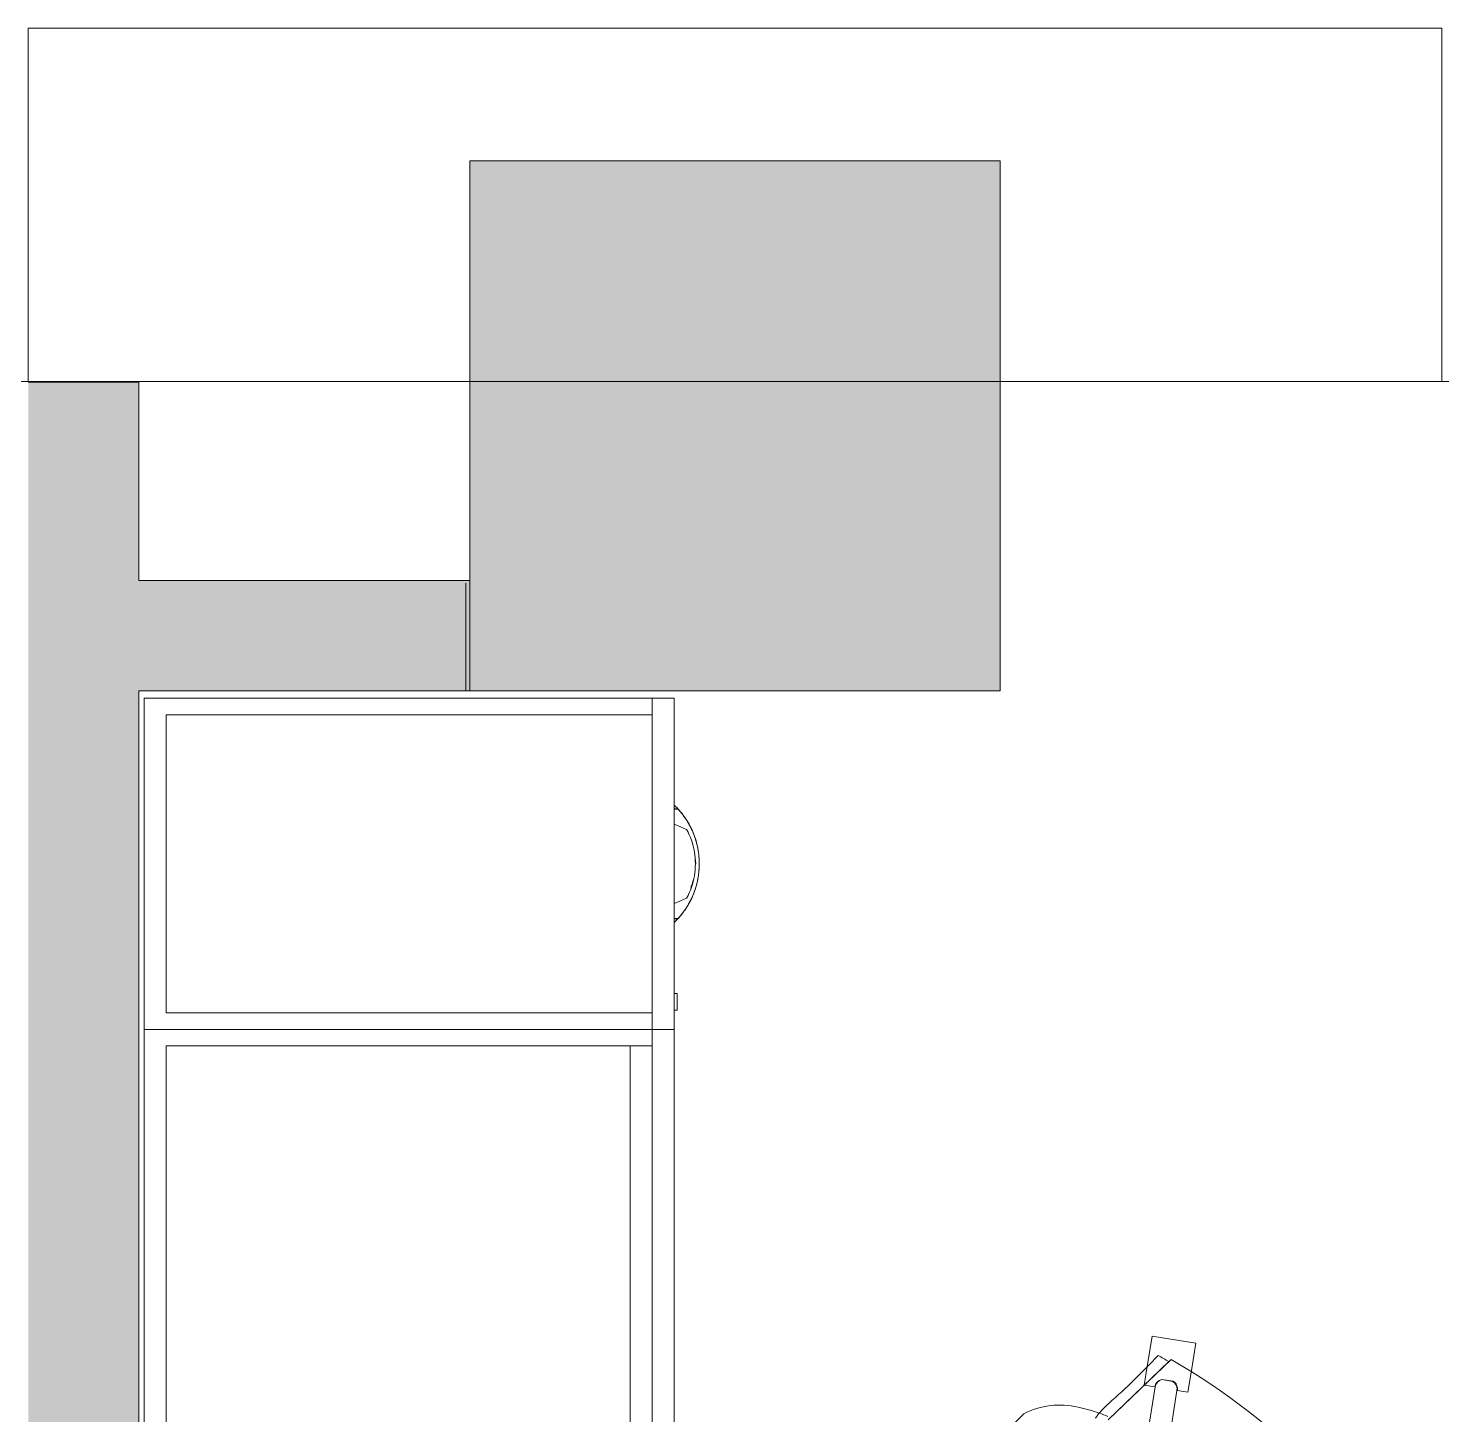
# Model space of a CAD drawing. Header units: inches. Extents: x 0 to 2535, y 0 to 2052.
# Drawn here: x 2099 to 2163, y 1988.7 to 2051.5 of the extents above; entities that cross this region are included whole.
import ezdxf

# ---------------------------------------------------------------- set-up
doc = ezdxf.new("R2010")
doc.units = ezdxf.units.IN
doc.header["$MEASUREMENT"] = 0
for name, color, linetype, lineweight in [('_700_INTERIORS', 7, 'Continuous', 9), ('A-DETL', 90, 'Continuous', 9), ('A-WALL-PATT', 111, 'Continuous', 13), ('B-CL', 7, 'Continuous', 9), ('CORE', 7, 'Continuous', 9), ('I-FURN', 30, 'Continuous', 9), ('I-FURN-PNLS', 30, 'Continuous', 9), ('I-WALL', 2, 'Continuous', 13), ('S-COLS', 52, 'Continuous', 13), ('Victor Bldg - 7th Floor_LINK_dwg', 8, 'Continuous', 9)]:
    doc.layers.add(name, color=color, linetype=linetype, lineweight=lineweight)

# ---------------------------------------------------------------- blocks, each defined once
blk = doc.blocks.new('Concrete-Rectangular-Column - 24_ x 24_-6972613-Level 07  POWER _ SIGNAL')
at = {"layer": 'S-COLS', "lineweight": 9}
blk.add_hatch(color=7, dxfattribs=at).paths.add_polyline_path([(12, -12), (12, 12), (-12, 12), (-12, -12)], flags=0)
at = {"layer": 'S-COLS', "color": 8, "lineweight": 20}
for p, q in [((12, 12), (-12, 12)), ((-12, 12), (-12, -12)), ((12, -12), (12, 12)), ((-12, -12), (12, -12))]:
    blk.add_line(p, q, dxfattribs=at)
blk = doc.blocks.new('Victor Bldg - 7th Floor_LINK_dwg-6972240-Level 07  POWER _ SIGNAL')
at = {"layer": '_700_INTERIORS'}
blk.add_line((2097.94, 2035.5), (2102.815, 2035.5), dxfattribs=at)
at = {"layer": '_700_INTERIORS', "flags": 128}
blk.add_lwpolyline([(2118.815, 2026.375), (2118.815, 2023.938), (2118.815, 2021.5)], dxfattribs=at)
at = {"layer": 'B-CL'}
blk.add_line((2143, 2021.5), (2119, 2021.5), dxfattribs=at)
at = {"layer": 'CORE', "flags": 128}
for points in [[(2119, 2035.5), (2099, 2035.5), (2099, 2051.5), (2163, 2051.5), (2163, 2035.5), (2143, 2035.5)], [(2119, 2021.5), (2119, 2045.5), (2143, 2045.5), (2143, 2021.5)]]:
    blk.add_lwpolyline(points, dxfattribs=at)
blk = doc.blocks.new('Zira Wksta 12 - Type 1-V47-Level 07  POWER _ SIGNAL')
at = {"layer": 'I-FURN'}
for p, q in [((-32.372, -59.148), (-39.824, -66.601)), ((-46.763, -67.655), (-46.047, -63.134)), ((-46.763, -67.655), (-46.161, -63.855)), ((-45.137, -63.781), (-45.775, -67.812)), ((-45.287, -64.729), (-45.775, -67.812)), ((-43.651, -66.325), (-46.501, -69.06)), ((-46.394, -68.957), (-43.651, -66.325)), ((-47.399, -68.471), (-47.257, -67.577)), ((-47.399, -68.471), (-47.257, -67.577)), ((-47.257, -67.577), (-46.78, -67.652)), ((-47.257, -67.577), (-46.78, -67.652)), ((-45.759, -67.814), (-45.282, -67.89)), ((-45.759, -67.814), (-45.282, -67.89)), ((-47.609, -69.799), (-47.399, -68.471)), ((-47.609, -69.799), (-47.399, -68.471)), ((-46.583, -68.074), (-46.075, -68.154)), ((-46.583, -68.074), (-46.075, -68.154)), ((-46.081, -68.143), (-46.575, -68.065)), ((-46.081, -68.143), (-46.575, -68.065)), ((-45.281, -67.89), (-45.415, -68.734)), ((-45.281, -67.89), (-45.415, -68.734)), ((-45.415, -68.734), (-45.633, -70.112)), ((-45.415, -68.734), (-45.633, -70.112)), ((-45.633, -70.112), (-47.609, -69.799)), ((-45.633, -70.112), (-47.609, -69.799)), ((-24, -88.896), (-24, -88.843)), ((-24, -88.843), (-24, -88.846)), ((-24, -88.848), (-24, -88.843)), ((-24, -88.843), (-24, -88.855)), ((-24, -88.896), (-24, -88.843)), ((-24, -88.843), (-24, -88.886)), ((-24, -88.846), (-24, -88.886)), ((-24, -88.876), (-24, -88.848)), ((-24, -88.855), (-24, -88.869)), ((-24, -88.869), (-24, -88.886)), ((-24, -88.896), (-24, -88.876)), ((-24, -88.886), (-24, -88.988)), ((-24, -88.886), (-24, -88.918)), ((-24, -88.886), (-24, -88.988)), ((-24, -88.988), (-24, -88.896)), ((-24, -88.941), (-24, -88.896)), ((-24, -88.988), (-24, -88.896)), ((-24, -88.918), (-24, -88.952)), ((-24, -88.988), (-24, -88.941)), ((-24, -88.952), (-24, -88.988)), ((-24.173, -89.02), (-24, -89.02)), ((-24.173, -89.02), (-24, -89.02)), ((-24.173, -89.02), (-24, -89.02)), ((-24, -89.013), (-24.167, -89.013)), ((-24, -89.013), (-24.167, -89.013)), ((-24, -89.013), (-24.167, -89.013)), ((-24, -89.02), (-24, -88.988)), ((-24, -88.988), (-24, -89.013)), ((-24, -89.02), (-24, -88.988)), ((-24, -88.988), (-24, -89.013)), ((-24, -89.02), (-24, -88.988)), ((-24, -88.988), (-24, -89.013)), ((-24, -89.02), (-24, -89.709)), ((-24, -89.361), (-24, -89.02)), ((-24, -89.02), (-24, -89.709)), ((-24, -89.361), (-24, -89.02)), ((-24, -89.02), (-24, -89.709)), ((-24, -89.361), (-24, -89.02)), ((-24, -89.709), (-24, -89.364)), ((-24, -89.709), (-24, -89.364)), ((-24, -89.709), (-24, -89.364)), ((-24.561, -89.941), (-24.281, -89.825)), ((-24.561, -89.941), (-24.281, -89.825)), ((-24.561, -89.941), (-24.281, -89.825)), ((-24.281, -89.825), (-24, -89.709)), ((-24.281, -89.825), (-24, -89.709)), ((-24.281, -89.825), (-24, -89.709)), ((-24.281, -93.175), (-24.561, -93.059)), ((-24.561, -93.059), (-24.281, -93.175)), ((-24.281, -93.175), (-24.561, -93.059)), ((-24.281, -93.175), (-24.561, -93.059)), ((-24, -93.291), (-24.281, -93.175)), ((-24.281, -93.175), (-24, -93.291)), ((-24, -93.291), (-24.281, -93.175)), ((-24, -93.291), (-24.281, -93.175)), ((-24, -93.636), (-24, -93.291)), ((-24, -93.291), (-24, -93.98)), ((-24, -93.636), (-24, -93.291)), ((-24, -93.291), (-24, -93.98)), ((-24, -93.636), (-24, -93.291)), ((-24, -93.291), (-24, -93.98)), ((-24, -93.98), (-24.173, -93.98)), ((-24, -93.98), (-24.173, -93.98)), ((-24, -93.98), (-24.173, -93.98)), ((-24.167, -93.987), (-24, -93.987)), ((-24.167, -93.987), (-24, -93.987)), ((-24.167, -93.987), (-24, -93.987)), ((-24, -93.98), (-24, -93.639)), ((-24, -93.98), (-24, -93.639)), ((-24, -93.98), (-24, -93.639)), ((-24, -94.012), (-24, -93.98)), ((-24, -94.012), (-24, -93.98)), ((-24, -94.012), (-24, -93.98)), ((-24, -93.987), (-24, -94.012)), ((-24, -93.987), (-24, -94.012)), ((-24, -93.987), (-24, -94.012)), ((-24, -94.012), (-24, -94.048)), ((-24, -94.104), (-24, -94.012)), ((-24, -94.012), (-24, -94.114)), ((-24, -94.059), (-24, -94.012)), ((-24, -94.012), (-24, -94.114)), ((-24, -94.104), (-24, -94.012)), ((-24, -94.048), (-24, -94.114)), ((-24, -94.104), (-24, -94.059)), ((-24, -94.141), (-24, -94.104)), ((-24, -94.141), (-24, -94.104)), ((-24, -94.157), (-24, -94.104)), ((-24, -94.114), (-24, -94.145)), ((-24, -94.114), (-24, -94.157)), ((-24, -94.114), (-24, -94.157)), ((-24, -94.157), (-24, -94.141)), ((-24, -94.152), (-24, -94.141)), ((-24, -94.145), (-24, -94.157)), ((-24, -94.157), (-24, -94.152))]:
    blk.add_line(p, q, dxfattribs=at)
at = {"layer": 'I-FURN', "flags": 128}
for points in [[(-24, -89.709), (-24.281, -89.825), (-24.561, -89.941)], [(-24, -89.709), (-24.281, -89.825), (-24.561, -89.941)], [(-24, -89.709), (-24.281, -89.825), (-24.561, -89.941)], [(-24.561, -93.059), (-24.281, -93.175), (-24, -93.291)], [(-24.561, -93.059), (-24.281, -93.175), (-24, -93.291)]]:
    blk.add_lwpolyline(points, dxfattribs=at)
at = {"layer": 'I-FURN'}
for centre, radius, start, end in [((-29.906, -40.669), 32.885, 210.30403, 239.69254), ((-46.139, -64.255), 3.739, 310.98565, 324.90642), ((-40.114, -57.534), 9.612, 248.50939, 251.00359), ((-25.848, -87.609), 27.198, 130.98565, 137.51182), ((-40.114, -57.534), 9.612, 251.00359, 256.95219), ((-41.464, -63.358), 3.634, 256.95219, 296.82107), ((-46.379, -67.722), 0.407, 170.16515, 239.83485), ((-46.379, -67.722), 0.407, 170.16515, 239.83485), ((-46.362, -67.719), 0.406, 171, 211.42808), ((-46.362, -67.719), 0.406, 171, 238.38014), ((-46.177, -67.748), 0.406, 283.61986, 351), ((-46.177, -67.748), 0.406, 283.61986, 351), ((-46.161, -67.756), 0.407, 282.16515, 351.83485), ((-46.161, -67.756), 0.407, 282.16515, 351.83485), ((-46.362, -67.719), 0.406, 211.42808, 238.38014), ((-29.599, -40.358), 33.165, 239.57657, 240.55224), ((-21.447, -91.5), 3.685, 137.02895, 137.70289), ((-21.447, -91.5), 3.685, 137.02895, 137.70289), ((-21.447, -91.5), 3.685, 137.02895, 137.70289), ((-21.447, -91.5), 3.685, 137.03852, 137.56704), ((-21.447, -91.5), 3.685, 137.03852, 137.56704), ((-21.447, -91.5), 3.685, 137.03852, 137.56704), ((-21.447, -91.5), 3.685, 222.29711, 222.97105), ((-21.447, -91.5), 3.685, 222.29711, 222.97105), ((-21.447, -91.5), 3.685, 222.29711, 222.97105), ((-21.447, -91.5), 3.685, 222.43296, 222.96148), ((-21.447, -91.5), 3.685, 222.43296, 222.96148), ((-21.447, -91.5), 3.685, 222.43296, 222.96148)]:
    blk.add_arc(centre, radius, start, end, dxfattribs=at)
for points in [[(-24.055, -88.896), (-24.069, -88.911), (-24.099, -88.941), (-24.129, -88.972), (-24.144, -88.988)], [(-24.055, -88.896), (-24.069, -88.911), (-24.099, -88.941), (-24.129, -88.972), (-24.144, -88.988)], [(-24.055, -88.896), (-24.069, -88.911), (-24.099, -88.941), (-24.129, -88.972), (-24.144, -88.988)], [(-24.143, -88.988), (-24.132, -88.976), (-24.11, -88.953), (-24.077, -88.918), (-24.055, -88.897), (-24.045, -88.886)], [(-24.143, -88.988), (-24.132, -88.976), (-24.11, -88.953), (-24.077, -88.918), (-24.055, -88.897), (-24.045, -88.886)], [(-24.143, -88.988), (-24.132, -88.976), (-24.11, -88.953), (-24.077, -88.918), (-24.055, -88.897), (-24.045, -88.886)], [(-24.586, -89.569), (-24.616, -89.618), (-24.644, -89.667), (-24.672, -89.717)], [(-24.586, -89.569), (-24.616, -89.618), (-24.644, -89.667), (-24.672, -89.717)], [(-24.586, -89.569), (-24.616, -89.618), (-24.644, -89.667), (-24.672, -89.717)], [(-24.167, -89.013), (-24.303, -89.162), (-24.427, -89.322), (-24.537, -89.492)], [(-24.167, -89.013), (-24.303, -89.162), (-24.427, -89.322), (-24.537, -89.492)], [(-24.167, -89.013), (-24.303, -89.162), (-24.427, -89.322), (-24.537, -89.492)], [(-24.561, -89.941), (-24.732, -90.259), (-24.969, -90.951), (-24.969, -92.05), (-24.732, -92.742), (-24.561, -93.059)], [(-24.561, -89.941), (-24.732, -90.259), (-24.969, -90.951), (-24.969, -92.05), (-24.732, -92.742), (-24.561, -93.059)], [(-24.561, -89.941), (-24.732, -90.259), (-24.969, -90.951), (-24.969, -92.05), (-24.732, -92.742), (-24.561, -93.059)], [(-24.894, -90.198), (-24.912, -90.245), (-24.929, -90.292), (-24.944, -90.34)], [(-24.894, -90.198), (-24.912, -90.245), (-24.929, -90.292), (-24.944, -90.34)], [(-24.894, -90.198), (-24.912, -90.245), (-24.929, -90.292), (-24.944, -90.34)], [(-24.856, -90.102), (-24.867, -90.127), (-24.877, -90.153), (-24.887, -90.179)], [(-24.856, -90.102), (-24.867, -90.127), (-24.877, -90.153), (-24.887, -90.179)], [(-24.856, -90.102), (-24.867, -90.127), (-24.877, -90.153), (-24.887, -90.179)], [(-24.778, -90.436), (-24.719, -90.266), (-24.647, -90.1), (-24.561, -89.941)], [(-24.778, -90.436), (-24.719, -90.266), (-24.647, -90.1), (-24.561, -89.941)], [(-24.778, -90.436), (-24.719, -90.266), (-24.647, -90.1), (-24.561, -89.941)], [(-25.075, -90.856), (-25.083, -90.898), (-25.09, -90.94), (-25.096, -90.983)], [(-25.075, -90.856), (-25.083, -90.898), (-25.09, -90.94), (-25.096, -90.983)], [(-25.075, -90.856), (-25.083, -90.898), (-25.09, -90.94), (-25.096, -90.983)], [(-25.049, -90.72), (-25.056, -90.756), (-25.064, -90.793), (-25.071, -90.829)], [(-25.049, -90.72), (-25.056, -90.756), (-25.064, -90.793), (-25.071, -90.829)], [(-25.049, -90.72), (-25.056, -90.756), (-25.064, -90.793), (-25.071, -90.829)], [(-24.91, -90.961), (-24.881, -90.783), (-24.822, -90.613), (-24.757, -90.445)], [(-24.91, -90.961), (-24.881, -90.783), (-24.822, -90.613), (-24.757, -90.445)], [(-24.91, -90.961), (-24.881, -90.783), (-24.822, -90.613), (-24.757, -90.445)], [(-25.129, -91.365), (-25.133, -91.455), (-25.132, -91.545), (-25.127, -91.634)], [(-25.129, -91.365), (-25.133, -91.455), (-25.132, -91.545), (-25.127, -91.634)], [(-25.129, -91.365), (-25.133, -91.455), (-25.132, -91.545), (-25.127, -91.634)], [(-24.91, -92.039), (-24.94, -91.861), (-24.965, -91.678), (-24.971, -91.496)], [(-24.91, -92.039), (-24.94, -91.861), (-24.965, -91.678), (-24.971, -91.496)], [(-24.91, -92.039), (-24.94, -91.861), (-24.965, -91.678), (-24.971, -91.496)], [(-24.955, -91.5), (-24.955, -91.319), (-24.949, -91.136), (-24.91, -90.961)], [(-24.955, -91.5), (-24.955, -91.319), (-24.949, -91.136), (-24.91, -90.961)], [(-24.955, -91.5), (-24.955, -91.319), (-24.949, -91.136), (-24.91, -90.961)], [(-25.129, -91.635), (-25.125, -91.763), (-25.111, -91.89), (-25.092, -92.016)], [(-25.129, -91.635), (-25.125, -91.763), (-25.111, -91.89), (-25.092, -92.016)], [(-25.129, -91.635), (-25.125, -91.763), (-25.111, -91.89), (-25.092, -92.016)], [(-25.095, -92.017), (-25.089, -92.06), (-25.082, -92.102), (-25.075, -92.144)], [(-25.095, -92.017), (-25.089, -92.06), (-25.082, -92.102), (-25.075, -92.144)], [(-25.095, -92.017), (-25.089, -92.06), (-25.082, -92.102), (-25.075, -92.144)], [(-24.778, -92.564), (-24.836, -92.393), (-24.875, -92.218), (-24.91, -92.039)], [(-24.778, -92.564), (-24.836, -92.393), (-24.875, -92.218), (-24.91, -92.039)], [(-24.778, -92.564), (-24.836, -92.393), (-24.875, -92.218), (-24.91, -92.039)], [(-25.07, -92.17), (-25.064, -92.207), (-25.056, -92.243), (-25.048, -92.28)], [(-25.07, -92.17), (-25.064, -92.207), (-25.056, -92.243), (-25.048, -92.28)], [(-25.07, -92.17), (-25.064, -92.207), (-25.056, -92.243), (-25.048, -92.28)], [(-24.945, -92.66), (-24.929, -92.708), (-24.913, -92.755), (-24.896, -92.803)], [(-24.945, -92.66), (-24.929, -92.708), (-24.913, -92.755), (-24.896, -92.803)], [(-24.945, -92.66), (-24.929, -92.708), (-24.913, -92.755), (-24.896, -92.803)], [(-24.561, -93.059), (-24.647, -92.9), (-24.719, -92.734), (-24.778, -92.564)], [(-24.561, -93.059), (-24.647, -92.9), (-24.719, -92.734), (-24.778, -92.564)], [(-24.561, -93.059), (-24.647, -92.9), (-24.719, -92.734), (-24.778, -92.564)], [(-24.887, -92.821), (-24.877, -92.847), (-24.867, -92.872), (-24.857, -92.898)], [(-24.887, -92.821), (-24.877, -92.847), (-24.867, -92.872), (-24.857, -92.898)], [(-24.887, -92.821), (-24.877, -92.847), (-24.867, -92.872), (-24.857, -92.898)], [(-24.672, -93.283), (-24.645, -93.333), (-24.614, -93.381), (-24.582, -93.428)], [(-24.672, -93.283), (-24.645, -93.333), (-24.614, -93.381), (-24.582, -93.428)], [(-24.672, -93.283), (-24.645, -93.333), (-24.614, -93.381), (-24.582, -93.428)], [(-24.537, -93.508), (-24.427, -93.678), (-24.303, -93.838), (-24.167, -93.987)], [(-24.537, -93.508), (-24.427, -93.678), (-24.303, -93.838), (-24.167, -93.987)], [(-24.537, -93.508), (-24.427, -93.678), (-24.303, -93.838), (-24.167, -93.987)], [(-24.144, -94.012), (-24.129, -94.028), (-24.099, -94.059), (-24.069, -94.089), (-24.055, -94.104)], [(-24.144, -94.012), (-24.129, -94.028), (-24.099, -94.059), (-24.069, -94.089), (-24.055, -94.104)], [(-24.144, -94.012), (-24.129, -94.028), (-24.099, -94.059), (-24.069, -94.089), (-24.055, -94.104)], [(-24.045, -94.114), (-24.055, -94.103), (-24.077, -94.082), (-24.11, -94.047), (-24.132, -94.024), (-24.143, -94.012)], [(-24.045, -94.114), (-24.055, -94.103), (-24.077, -94.082), (-24.11, -94.047), (-24.132, -94.024), (-24.143, -94.012)], [(-24.045, -94.114), (-24.055, -94.103), (-24.077, -94.082), (-24.11, -94.047), (-24.132, -94.024), (-24.143, -94.012)]]:
    blk.add_open_spline(points, degree=3, dxfattribs=at)
for points, knots in [([(-24, -88.843), (-24.001, -88.843), (-24.002, -88.844), (-24.004, -88.847), (-24.007, -88.849), (-24.009, -88.851), (-24.012, -88.855), (-24.016, -88.858), (-24.019, -88.861), (-24.023, -88.865), (-24.027, -88.869), (-24.032, -88.873), (-24.041, -88.882), (-24.048, -88.89), (-24.055, -88.896)], [0, 0, 0, 0, 0.125, 0.1875, 0.25, 0.3125, 0.375, 0.4375, 0.5, 0.5625, 0.625, 0.6875, 0.75, 1, 1, 1, 1]), ([(-24, -88.843), (-24.001, -88.843), (-24.002, -88.844), (-24.004, -88.847), (-24.007, -88.849), (-24.009, -88.851), (-24.012, -88.855), (-24.016, -88.858), (-24.019, -88.861), (-24.023, -88.865), (-24.027, -88.869), (-24.032, -88.873), (-24.041, -88.882), (-24.048, -88.89), (-24.055, -88.896)], [0, 0, 0, 0, 0.125, 0.1875, 0.25, 0.3125, 0.375, 0.4375, 0.5, 0.5625, 0.625, 0.6875, 0.75, 1, 1, 1, 1]), ([(-24, -88.843), (-24.001, -88.843), (-24.002, -88.844), (-24.004, -88.847), (-24.007, -88.849), (-24.009, -88.851), (-24.012, -88.855), (-24.016, -88.858), (-24.019, -88.861), (-24.023, -88.865), (-24.027, -88.869), (-24.032, -88.873), (-24.041, -88.882), (-24.048, -88.89), (-24.055, -88.896)], [0, 0, 0, 0, 0.125, 0.1875, 0.25, 0.3125, 0.375, 0.4375, 0.5, 0.5625, 0.625, 0.6875, 0.75, 1, 1, 1, 1]), ([(-24.045, -88.886), (-24.039, -88.881), (-24.031, -88.873), (-24.021, -88.863), (-24.016, -88.858), (-24.012, -88.854), (-24.009, -88.851), (-24.007, -88.849), (-24.004, -88.847), (-24.003, -88.845), (-24.001, -88.844), (-24, -88.843), (-24, -88.843)], [0, 0, 0, 0, 0.25, 0.375, 0.5, 0.5625, 0.625, 0.6875, 0.75, 0.8125, 0.875, 1, 1, 1, 1]), ([(-24.045, -88.886), (-24.039, -88.881), (-24.031, -88.873), (-24.021, -88.863), (-24.016, -88.858), (-24.012, -88.854), (-24.009, -88.851), (-24.007, -88.849), (-24.004, -88.847), (-24.003, -88.845), (-24.001, -88.844), (-24, -88.843), (-24, -88.843)], [0, 0, 0, 0, 0.25, 0.375, 0.5, 0.5625, 0.625, 0.6875, 0.75, 0.8125, 0.875, 1, 1, 1, 1]), ([(-24.045, -88.886), (-24.039, -88.881), (-24.031, -88.873), (-24.021, -88.863), (-24.016, -88.858), (-24.012, -88.854), (-24.009, -88.851), (-24.007, -88.849), (-24.004, -88.847), (-24.003, -88.845), (-24.001, -88.844), (-24, -88.843), (-24, -88.843)], [0, 0, 0, 0, 0.25, 0.375, 0.5, 0.5625, 0.625, 0.6875, 0.75, 0.8125, 0.875, 1, 1, 1, 1]), ([(-24.173, -93.98), (-24.325, -93.813), (-24.599, -93.45), (-24.903, -92.839), (-25.09, -92.181), (-25.174, -91.273), (-25.004, -90.364), (-24.598, -89.55), (-24.325, -89.187), (-24.173, -89.02)], [0, 0, 0, 0, 0.125, 0.25, 0.375, 0.5, 0.75, 0.875, 1, 1, 1, 1]), ([(-24.173, -93.98), (-24.325, -93.813), (-24.599, -93.45), (-24.903, -92.839), (-25.09, -92.181), (-25.174, -91.273), (-25.004, -90.364), (-24.598, -89.55), (-24.325, -89.187), (-24.173, -89.02)], [0, 0, 0, 0, 0.125, 0.25, 0.375, 0.5, 0.75, 0.875, 1, 1, 1, 1]), ([(-24.173, -93.98), (-24.325, -93.813), (-24.599, -93.45), (-24.903, -92.839), (-25.09, -92.181), (-25.174, -91.273), (-25.004, -90.364), (-24.598, -89.55), (-24.325, -89.187), (-24.173, -89.02)], [0, 0, 0, 0, 0.125, 0.25, 0.375, 0.5, 0.75, 0.875, 1, 1, 1, 1]), ([(-24.672, -89.717), (-24.727, -89.817), (-24.79, -89.945), (-24.846, -90.076), (-24.856, -90.102)], [0.15929421, 0.15929421, 0.15929421, 0.15929421, 0.22222222, 0.23760808, 0.23760808, 0.23760808, 0.23760808]), ([(-24.672, -89.717), (-24.727, -89.817), (-24.79, -89.945), (-24.846, -90.076), (-24.856, -90.102)], [0.15929421, 0.15929421, 0.15929421, 0.15929421, 0.22222222, 0.23760808, 0.23760808, 0.23760808, 0.23760808]), ([(-24.672, -89.717), (-24.727, -89.817), (-24.79, -89.945), (-24.846, -90.076), (-24.856, -90.102)], [0.15929421, 0.15929421, 0.15929421, 0.15929421, 0.22222222, 0.23760808, 0.23760808, 0.23760808, 0.23760808]), ([(-24.945, -90.34), (-24.973, -90.425), (-25.009, -90.551), (-25.04, -90.679), (-25.049, -90.72)], [0.28408999, 0.28408999, 0.28408999, 0.28408999, 0.33333333, 0.35626869, 0.35626869, 0.35626869, 0.35626869]), ([(-24.945, -90.34), (-24.973, -90.425), (-25.009, -90.551), (-25.04, -90.679), (-25.049, -90.72)], [0.28408999, 0.28408999, 0.28408999, 0.28408999, 0.33333333, 0.35626869, 0.35626869, 0.35626869, 0.35626869]), ([(-24.945, -90.34), (-24.973, -90.425), (-25.009, -90.551), (-25.04, -90.679), (-25.049, -90.72)], [0.28408999, 0.28408999, 0.28408999, 0.28408999, 0.33333333, 0.35626869, 0.35626869, 0.35626869, 0.35626869]), ([(-25.096, -90.982), (-25.106, -91.054), (-25.12, -91.181), (-25.127, -91.308), (-25.128, -91.364)], [0.40506916, 0.40506916, 0.40506916, 0.40506916, 0.44444444, 0.47528072, 0.47528072, 0.47528072, 0.47528072]), ([(-25.096, -90.982), (-25.106, -91.054), (-25.12, -91.181), (-25.127, -91.308), (-25.128, -91.364)], [0.40506916, 0.40506916, 0.40506916, 0.40506916, 0.44444444, 0.47528072, 0.47528072, 0.47528072, 0.47528072]), ([(-25.096, -90.982), (-25.106, -91.054), (-25.12, -91.181), (-25.127, -91.308), (-25.128, -91.364)], [0.40506916, 0.40506916, 0.40506916, 0.40506916, 0.44444444, 0.47528072, 0.47528072, 0.47528072, 0.47528072]), ([(-25.049, -92.28), (-25.04, -92.321), (-25.009, -92.448), (-24.976, -92.577), (-24.951, -92.663)], [0.6437238, 0.6437238, 0.6437238, 0.6437238, 0.66666667, 0.71588521, 0.71588521, 0.71588521, 0.71588521]), ([(-25.049, -92.28), (-25.04, -92.321), (-25.009, -92.448), (-24.976, -92.577), (-24.951, -92.663)], [0.6437238, 0.6437238, 0.6437238, 0.6437238, 0.66666667, 0.71588521, 0.71588521, 0.71588521, 0.71588521]), ([(-25.049, -92.28), (-25.04, -92.321), (-25.009, -92.448), (-24.976, -92.577), (-24.951, -92.663)], [0.6437238, 0.6437238, 0.6437238, 0.6437238, 0.66666667, 0.71588521, 0.71588521, 0.71588521, 0.71588521]), ([(-24.857, -92.898), (-24.808, -93.017), (-24.751, -93.149), (-24.678, -93.27), (-24.671, -93.282)], [0.76237976, 0.76237976, 0.76237976, 0.76237976, 0.83333333, 0.84063549, 0.84063549, 0.84063549, 0.84063549]), ([(-24.857, -92.898), (-24.808, -93.017), (-24.751, -93.149), (-24.678, -93.27), (-24.671, -93.282)], [0.76237976, 0.76237976, 0.76237976, 0.76237976, 0.83333333, 0.84063549, 0.84063549, 0.84063549, 0.84063549]), ([(-24.857, -92.898), (-24.808, -93.017), (-24.751, -93.149), (-24.678, -93.27), (-24.671, -93.282)], [0.76237976, 0.76237976, 0.76237976, 0.76237976, 0.83333333, 0.84063549, 0.84063549, 0.84063549, 0.84063549]), ([(-24.055, -94.104), (-24.048, -94.11), (-24.039, -94.119), (-24.029, -94.129), (-24.023, -94.135), (-24.019, -94.139), (-24.016, -94.142), (-24.012, -94.145), (-24.009, -94.149), (-24.007, -94.151), (-24.004, -94.153), (-24.002, -94.156), (-24.001, -94.157), (-24, -94.157)], [0, 0, 0, 0, 0.25, 0.375, 0.4375, 0.5, 0.5625, 0.625, 0.6875, 0.75, 0.8125, 0.875, 1, 1, 1, 1]), ([(-24.055, -94.104), (-24.048, -94.11), (-24.039, -94.119), (-24.029, -94.129), (-24.023, -94.135), (-24.019, -94.139), (-24.016, -94.142), (-24.012, -94.145), (-24.009, -94.149), (-24.007, -94.151), (-24.004, -94.153), (-24.002, -94.156), (-24.001, -94.157), (-24, -94.157)], [0, 0, 0, 0, 0.25, 0.375, 0.4375, 0.5, 0.5625, 0.625, 0.6875, 0.75, 0.8125, 0.875, 1, 1, 1, 1]), ([(-24.055, -94.104), (-24.048, -94.11), (-24.039, -94.119), (-24.029, -94.129), (-24.023, -94.135), (-24.019, -94.139), (-24.016, -94.142), (-24.012, -94.145), (-24.009, -94.149), (-24.007, -94.151), (-24.004, -94.153), (-24.002, -94.156), (-24.001, -94.157), (-24, -94.157)], [0, 0, 0, 0, 0.25, 0.375, 0.4375, 0.5, 0.5625, 0.625, 0.6875, 0.75, 0.8125, 0.875, 1, 1, 1, 1]), ([(-24, -94.157), (-24, -94.157), (-24.001, -94.156), (-24.003, -94.155), (-24.004, -94.153), (-24.007, -94.151), (-24.009, -94.149), (-24.012, -94.146), (-24.015, -94.143), (-24.018, -94.14), (-24.021, -94.137), (-24.025, -94.133), (-24.032, -94.126), (-24.039, -94.119), (-24.045, -94.114)], [0, 0, 0, 0, 0.125, 0.1875, 0.25, 0.3125, 0.375, 0.4375, 0.5, 0.5625, 0.625, 0.6875, 0.75, 1, 1, 1, 1]), ([(-24, -94.157), (-24, -94.157), (-24.001, -94.156), (-24.003, -94.155), (-24.004, -94.153), (-24.007, -94.151), (-24.009, -94.149), (-24.012, -94.146), (-24.015, -94.143), (-24.018, -94.14), (-24.021, -94.137), (-24.025, -94.133), (-24.032, -94.126), (-24.039, -94.119), (-24.045, -94.114)], [0, 0, 0, 0, 0.125, 0.1875, 0.25, 0.3125, 0.375, 0.4375, 0.5, 0.5625, 0.625, 0.6875, 0.75, 1, 1, 1, 1]), ([(-24, -94.157), (-24, -94.157), (-24.001, -94.156), (-24.003, -94.155), (-24.004, -94.153), (-24.007, -94.151), (-24.009, -94.149), (-24.012, -94.146), (-24.015, -94.143), (-24.018, -94.14), (-24.021, -94.137), (-24.025, -94.133), (-24.032, -94.126), (-24.039, -94.119), (-24.045, -94.114)], [0, 0, 0, 0, 0.125, 0.1875, 0.25, 0.3125, 0.375, 0.4375, 0.5, 0.5625, 0.625, 0.6875, 0.75, 1, 1, 1, 1])]:
    blk.add_open_spline(points, degree=3, knots=knots, dxfattribs=at)
at = {"layer": 'I-FURN-PNLS'}
for p, q in [((-24, -36), (-24, -84)), ((-24, -36), (-24, -84)), ((-24, -84), (-24, -36)), ((-24, -36), (-24, -84)), ((-24, -84), (-24, -36)), ((0, -84), (0, -36)), ((0, -84), (0, -36)), ((0, -36), (0, -84)), ((0, -84), (0, -36)), ((0, -36), (0, -84)), ((-23, -36.75), (-23, -83.25)), ((-23, -83.25), (-23, -36.75)), ((-23, -36.75), (-23, -83.25)), ((-23, -83.25), (-23, -36.75)), ((-23, -83.25), (-23, -36.75)), ((-23, -36.75), (-23, -83.25)), ((-22, -36.75), (-22, -83.25)), ((-22, -83.25), (-22, -36.75)), ((-22, -36.75), (-22, -83.25)), ((-22, -83.25), (-22, -36.75)), ((-1, -36.75), (-1, -83.25)), ((-1, -83.25), (-1, -36.75)), ((-1, -83.25), (-1, -36.75)), ((-1, -36.75), (-1, -83.25)), ((-1, -36.75), (-1, -83.25)), ((-1, -83.25), (-1, -36.75)), ((-23, -83.25), (-22, -83.25)), ((-23, -83.25), (-22, -83.25)), ((-23, -83.25), (-1, -83.25)), ((-1, -83.25), (-23, -83.25)), ((-23, -84), (-23, -83.25)), ((-23, -83.25), (-23, -84)), ((-1, -83.25), (-23, -83.25)), ((-23, -83.25), (-23, -84)), ((-23, -84), (-23, -83.25)), ((-23, -83.25), (-1, -83.25)), ((-22, -83.25), (-1, -83.25)), ((-22, -83.25), (-1, -83.25)), ((0, -84), (-24, -84)), ((-24, -84), (-24, -99)), ((-24, -84), (-24, -99)), ((0, -84), (-24, -84)), ((-24, -84), (0, -84)), ((-24, -99), (-24, -84)), ((-24, -84), (-24, -89.02)), ((-24, -99), (-24, -84)), ((-23, -84), (-24, -84)), ((-24, -84), (-23, -84)), ((-24, -84), (-24, -84.985)), ((-24, -89.02), (-24, -84)), ((-24, -84), (-24, -89.02)), ((-24, -89.02), (-24, -84)), ((-23, -84), (-24, -84)), ((-24, -84), (-23, -84)), ((-23, -84), (-24, -84)), ((-24, -84), (-23, -84)), ((-24, -84), (-24, -84.985)), ((-23, -84), (-24, -84)), ((-24, -84), (-23, -84)), ((-24, -84.985), (-24, -84)), ((-24, -84), (0, -84)), ((-24, -84), (0, -84)), ((0, -84), (-24, -84)), ((-24, -84), (-23, -84)), ((-23, -84), (-24, -84)), ((-23, -84), (-23, -99)), ((-23, -84.75), (-23, -84)), ((-23, -84), (-23, -84.75)), ((-23, -84.75), (-23, -84)), ((-23, -84), (-23, -84.75)), ((-23, -84.75), (-23, -84)), ((-23, -84.75), (-23, -84)), ((-23, -84), (-23, -99)), ((0, -84), (-23, -84)), ((-23, -84), (-23, -84.75)), ((-23, -84.75), (-23, -84)), ((-23, -84), (0, -84)), ((-23, -84), (0, -84)), ((0, -84), (-23, -84)), ((0, -99), (0, -84)), ((0, -99), (0, -84)), ((0, -84), (0, -99)), ((0, -99), (0, -84)), ((0, -84), (0, -99)), ((-24, -84.875), (-24.125, -84.875)), ((-24.125, -85.625), (-24.125, -84.875)), ((-24.125, -84.875), (-24.125, -84.985)), ((-24.125, -84.985), (-24.125, -85.515)), ((-24, -84.985), (-24, -84.875)), ((-24, -84.875), (-24, -85.153)), ((-24, -84.985), (-24, -85.515)), ((-24, -84.985), (-24, -85.515)), ((-24, -85.515), (-24, -84.985)), ((-24, -85.062), (-24, -84.985)), ((-24, -85.25), (-24, -85.062)), ((-1, -84.75), (-23, -84.75)), ((-23, -84.75), (-23, -98.25)), ((-23, -98.25), (-23, -84.75)), ((-23, -84.75), (-1, -84.75)), ((-23, -98.25), (-23, -84.75)), ((-23, -84.75), (-23, -98.25)), ((-23, -98.25), (-23, -84.75)), ((-23, -84.75), (-23, -98.25)), ((-23, -98.25), (-23, -84.75)), ((-23, -98.25), (-23, -84.75)), ((-23, -84.75), (-1, -84.75)), ((-1, -84.75), (-23, -84.75)), ((-1, -98.25), (-1, -84.75)), ((-1, -84.75), (-1, -98.25)), ((-1, -84.75), (-1, -98.25)), ((-1, -98.25), (-1, -84.75)), ((-24.125, -85.515), (-24.125, -85.625)), ((-24.125, -85.625), (-24, -85.625)), ((-24, -85.153), (-24, -85.25)), ((-24, -85.347), (-24, -85.25)), ((-24, -85.25), (-24, -85.625)), ((-24, -85.515), (-24, -85.347)), ((-24, -85.515), (-24, -89.02)), ((-24, -85.515), (-24, -89.02)), ((-24, -89.02), (-24, -85.515)), ((-24, -85.625), (-24, -85.515)), ((-24, -89.02), (-24, -89.709)), ((-24, -89.02), (-24, -89.709)), ((-24, -89.709), (-24, -89.02)), ((-24, -89.02), (-24, -89.709)), ((-24, -89.709), (-24, -89.02)), ((-24, -89.02), (-24, -89.709)), ((-24, -89.709), (-24, -89.02)), ((-24, -89.709), (-24, -93.291)), ((-24, -89.709), (-24, -93.291)), ((-24, -93.291), (-24, -89.709)), ((-24, -89.709), (-24, -93.291)), ((-24, -93.291), (-24, -89.709)), ((-24, -89.709), (-24, -93.291)), ((-24, -93.291), (-24, -89.709)), ((-24, -93.291), (-24, -93.98)), ((-24, -93.291), (-24, -93.98)), ((-24, -93.98), (-24, -93.291)), ((-24, -93.291), (-24, -93.98)), ((-24, -93.98), (-24, -93.291)), ((-24, -93.291), (-24, -93.98)), ((-24, -93.98), (-24, -93.291)), ((-24, -93.98), (-24, -99)), ((-24, -93.98), (-24, -99)), ((-24, -99), (-24, -93.98)), ((-24, -93.98), (-24, -99)), ((-24, -99), (-24, -93.98)), ((-24, -93.98), (-24, -99)), ((-24, -99), (-24, -93.98)), ((-23, -98.25), (-1, -98.25)), ((-1, -98.25), (-23, -98.25)), ((-23, -99), (-23, -98.25)), ((-23, -98.25), (-23, -99)), ((-23, -99), (-23, -98.25)), ((-23, -98.25), (-23, -99)), ((-23, -99), (-23, -98.25)), ((-23, -99), (-23, -98.25)), ((-1, -98.25), (-23, -98.25)), ((-23, -98.25), (-23, -99)), ((-23, -99), (-23, -98.25)), ((-23, -98.25), (-1, -98.25)), ((-24, -99), (0, -99)), ((-24, -99), (0, -99)), ((0, -99), (-24, -99)), ((-24, -99), (-23, -99)), ((-24, -99), (-23, -99)), ((-24, -99), (-23, -99)), ((-24, -99), (-23, -99)), ((-24, -99), (-23, -99)), ((-24, -99), (-23, -99)), ((-24, -99), (-23, -99)), ((-23, -99), (-24, -99)), ((-23, -99), (0, -99)), ((0, -99), (-23, -99))]:
    blk.add_line(p, q, dxfattribs=at)

msp = doc.modelspace()

# ---------------------------------------------------------------- hatches: boundary and pattern name
at = {"layer": 'A-WALL-PATT', "lineweight": 9}
for points in [[(2099, 1829.314), (2104, 1829.314), (2104, 2035.473), (2099, 2035.473), (2099, 1873.004)], [(2117.121, 2021.5), (2119, 2021.5), (2119, 2026.5), (2104, 2026.5), (2104, 2021.5)]]:
    msp.add_hatch(color=7, dxfattribs=at).paths.add_polyline_path(points, flags=0)

# ---------------------------------------------------------------- linework, layer by layer
at = {"layer": 'A-DETL'}
msp.add_line((2497, 2035.5), (1324, 2035.5), dxfattribs=at)
at = {"layer": 'I-WALL', "color": 8, "lineweight": 20}
for p, q in [((2104, 2035.473), (2099, 2035.473)), ((2104, 2026.5), (2104, 2035.473)), ((2119, 2026.5), (2104, 2026.5)), ((2104, 1829.314), (2104, 2021.5)), ((2104, 2021.5), (2119, 2021.5))]:
    msp.add_line(p, q, dxfattribs=at)

# ---------------------------------------------------------------- block references
at = {"layer": 'I-FURN', "rotation": 180}
msp.add_blockref('Zira Wksta 12 - Type 1-V47-Level 07  POWER _ SIGNAL', (2104.25, 1922.167), dxfattribs=at)
at = {"layer": 'S-COLS', "lineweight": 9}
msp.add_blockref('Concrete-Rectangular-Column - 24_ x 24_-6972613-Level 07  POWER _ SIGNAL', (2131, 2033.5), dxfattribs=at)
at = {"layer": 'Victor Bldg - 7th Floor_LINK_dwg', "color": 7}
msp.add_blockref('Victor Bldg - 7th Floor_LINK_dwg-6972240-Level 07  POWER _ SIGNAL', (0, 0), dxfattribs=at)

doc.saveas('drawing.dxf')
